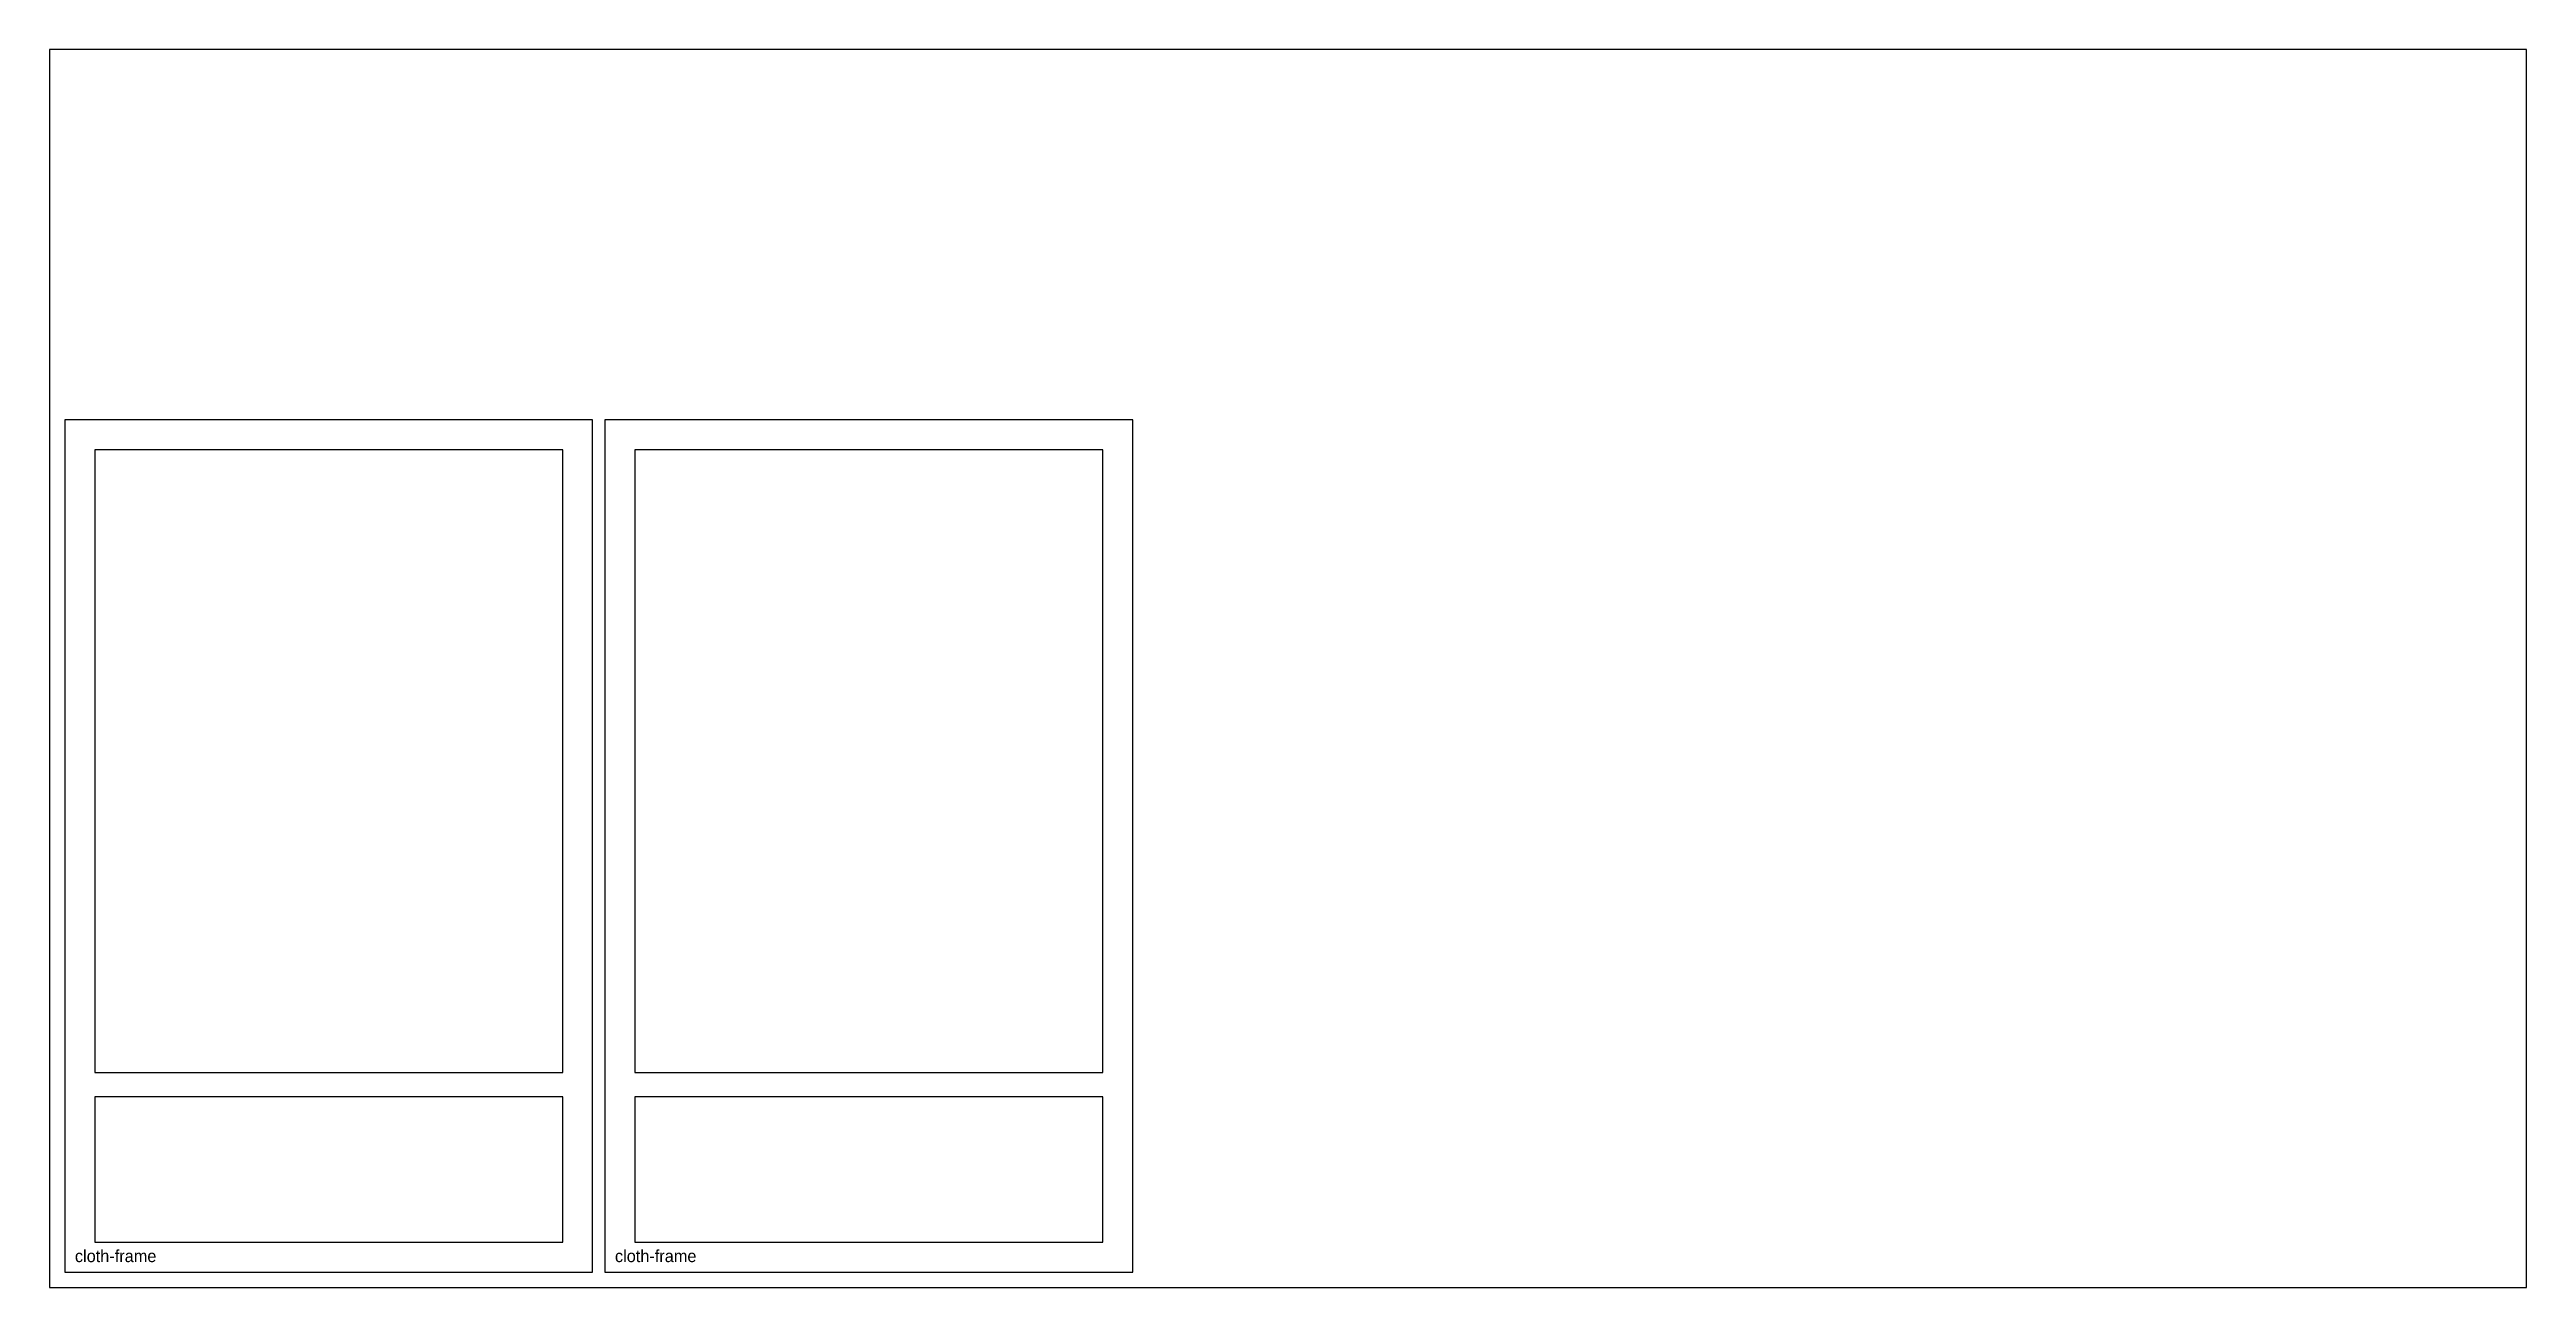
# Model space of a CAD drawing. Header units: millimetres. Extents: x 0 to 2440, y 0 to 1220.
import ezdxf

# ---------------------------------------------------------------- set-up
doc = ezdxf.new("R2010")
doc.units = ezdxf.units.MM
doc.layers.add('CUT_INSIDE', color=5, linetype='Continuous')
doc.layers.add('CUT_OUTSIDE', color=1, linetype='Continuous')

msp = doc.modelspace()

# ---------------------------------------------------------------- linework, layer by layer
at = {"layer": 'CUT_INSIDE'}
for points in [[(505.5, 825.5), (44.5, 825.5), (44.5, 212), (505.5, 212), (505.5, 825.5)], [(1037.5, 825.5), (576.5, 825.5), (576.5, 212), (1037.5, 212), (1037.5, 825.5)], [(505.5, 44.5), (505.5, 188), (44.5, 188), (44.5, 44.5), (505.5, 44.5)], [(1037.5, 44.5), (1037.5, 188), (576.5, 188), (576.5, 44.5), (1037.5, 44.5)]]:
    msp.add_lwpolyline(points, close=True, dxfattribs=at)
at = {"layer": 'CUT_OUTSIDE'}
for points in [[(15, 15), (535, 15), (535, 855), (15, 855), (15, 15)], [(547, 15), (1067, 15), (1067, 855), (547, 855), (547, 15)]]:
    msp.add_lwpolyline(points, close=True, dxfattribs=at)
at = {"layer": 'SHEET_EDGE'}
msp.add_lwpolyline([(0, 0), (2440, 0), (2440, 1220), (0, 1220)], close=True, dxfattribs=at)

# ---------------------------------------------------------------- texts
at = {"layer": 'NOTES'}
for p in [(25, 25), (557, 25)]:
    msp.add_text('cloth-frame', height=12, dxfattribs=at).set_placement(p)

doc.saveas('drawing.dxf')
